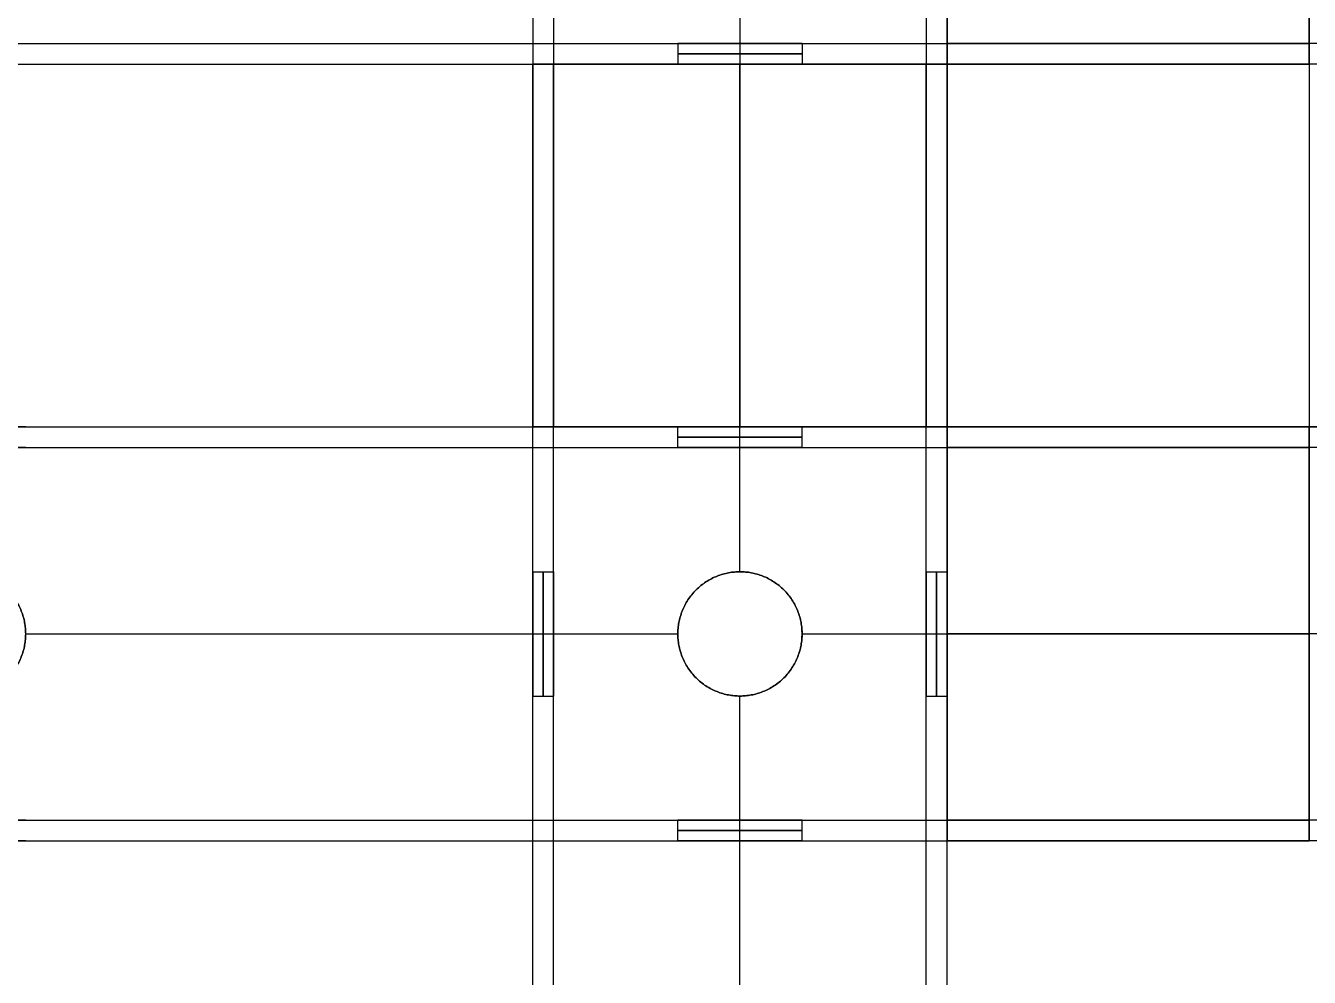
# Model space of a CAD drawing. Header units: millimetres. Extents: x -5956 to -4640, y -5088 to -3772.
# Drawn here: x -5404.6 to -5280.6, y -4500.6 to -4408.7 of the extents above; entities that cross this region are included whole.
import ezdxf

# ---------------------------------------------------------------- set-up
doc = ezdxf.new("R2010")
doc.units = ezdxf.units.MM
doc.header["$MEASUREMENT"] = 0
doc.layers.add('staal', color=5, linetype='Continuous', true_color=0x0000ff)

msp = doc.modelspace()

# ---------------------------------------------------------------- linework, layer by layer
at = {"layer": 'staal'}
for p, q in [((-5341.61, -4410.39, 1641.01), (-5341.61, -4412.39, 1641.01)), ((-5335.61, -4410.39, 1647.01), (-5335.61, -4412.39, 1647.01)), ((-5335.61, -4410.39, 1635.01), (-5335.61, -4412.39, 1635.01)), ((-5329.61, -4410.39, 1641.01), (-5329.61, -4412.39, 1641.01)), ((-5315.61, -4410.39, -404.81), (-5315.61, -4412.39, -404.81)), ((-5280.61, -4410.39, 1641.01), (-5280.61, -4412.39, 1641.01)), ((-5355.61, -4412.39, 1641.01), (-5353.61, -4412.39, 1641.01)), ((-5335.61, -4412.39, 1661.01), (-5335.61, -4412.39, 1659.01)), ((-5335.61, -4412.39, 1623.01), (-5335.61, -4412.39, 1621.01)), ((-5317.61, -4412.39, 1641.01), (-5315.61, -4412.39, 1641.01)), ((-5355.61, -4447.39, -404.81), (-5353.61, -4447.39, -404.81)), ((-5341.61, -4449.39, -404.81), (-5341.61, -4447.39, -404.81)), ((-5335.61, -4447.39, -384.81), (-5335.61, -4447.39, -386.81)), ((-5335.61, -4447.39, -422.81), (-5335.61, -4447.39, -424.81)), ((-5335.61, -4449.39, -398.81), (-5335.61, -4447.39, -398.81)), ((-5335.61, -4449.39, -410.81), (-5335.61, -4447.39, -410.81)), ((-5329.61, -4449.39, -404.81), (-5329.61, -4447.39, -404.81)), ((-5317.61, -4447.39, -404.81), (-5315.61, -4447.39, -404.81)), ((-5315.61, -4449.39, 1641.01), (-5315.61, -4447.39, 1641.01)), ((-5278.61, -4447.39, 1641.01), (-5280.61, -4447.39, 1641.01)), ((-5280.61, -4449.39, -404.81), (-5280.61, -4447.39, -404.81)), ((-5355.61, -4461.39, 1641.01), (-5353.61, -4461.39, 1641.01)), ((-5335.61, -4461.39, 1623.01), (-5335.61, -4461.39, 1621.01)), ((-5335.61, -4461.39, 1661.01), (-5335.61, -4461.39, 1659.01)), ((-5335.61, -4461.39, -422.81), (-5335.61, -4461.39, -424.81)), ((-5335.61, -4461.39, -384.81), (-5335.61, -4461.39, -386.81)), ((-5317.61, -4461.39, 1641.01), (-5315.61, -4461.39, 1641.01)), ((-5404.61, -4467.39, -422.81), (-5404.61, -4467.39, -424.81)), ((-5404.61, -4467.39, -384.81), (-5404.61, -4467.39, -386.81)), ((-5355.61, -4467.39, 1647.01), (-5353.61, -4467.39, 1647.01)), ((-5355.61, -4467.39, 1635.01), (-5353.61, -4467.39, 1635.01)), ((-5341.61, -4467.39, 1623.01), (-5341.61, -4467.39, 1621.01)), ((-5341.61, -4467.39, 1661.01), (-5341.61, -4467.39, 1659.01)), ((-5341.61, -4467.39, -422.81), (-5341.61, -4467.39, -424.81)), ((-5341.61, -4467.39, -384.81), (-5341.61, -4467.39, -386.81)), ((-5329.61, -4467.39, 1623.01), (-5329.61, -4467.39, 1621.01)), ((-5329.61, -4467.39, 1661.01), (-5329.61, -4467.39, 1659.01)), ((-5329.61, -4467.39, -422.81), (-5329.61, -4467.39, -424.81)), ((-5329.61, -4467.39, -384.81), (-5329.61, -4467.39, -386.81)), ((-5317.61, -4467.39, 1647.01), (-5315.61, -4467.39, 1647.01)), ((-5317.61, -4467.39, 1635.01), (-5315.61, -4467.39, 1635.01)), ((-5315.61, -4467.39, 1661.01), (-5315.61, -4467.39, 1659.01)), ((-5315.61, -4467.39, 1623.01), (-5315.61, -4467.39, 1621.01)), ((-5280.61, -4467.39, -384.81), (-5280.61, -4467.39, -386.81)), ((-5280.61, -4467.39, -422.81), (-5280.61, -4467.39, -424.81)), ((-5355.61, -4473.39, 1641.01), (-5353.61, -4473.39, 1641.01)), ((-5335.61, -4473.39, 1623.01), (-5335.61, -4473.39, 1621.01)), ((-5335.61, -4473.39, 1661.01), (-5335.61, -4473.39, 1659.01)), ((-5335.61, -4473.39, -422.81), (-5335.61, -4473.39, -424.81)), ((-5335.61, -4473.39, -384.81), (-5335.61, -4473.39, -386.81)), ((-5317.61, -4473.39, 1641.01), (-5315.61, -4473.39, 1641.01)), ((-5341.61, -4487.39, -404.81), (-5341.61, -4485.39, -404.81)), ((-5335.61, -4487.39, -398.81), (-5335.61, -4485.39, -398.81)), ((-5335.61, -4487.39, -410.81), (-5335.61, -4485.39, -410.81)), ((-5329.61, -4487.39, -404.81), (-5329.61, -4485.39, -404.81)), ((-5315.61, -4487.39, 1641.01), (-5315.61, -4485.39, 1641.01)), ((-5280.61, -4487.39, -404.81), (-5280.61, -4485.39, -404.81))]:
    msp.add_line(p, q, dxfattribs=at)
for points in [[(-5355.61, -3811.89, -424.81), (-5355.61, -4129.64, -424.81), (-5355.61, -4447.39, -424.81)], [(-5355.61, -3811.89, -384.81), (-5355.61, -4129.64, -384.81), (-5355.61, -4447.39, -384.81)], [(-5353.61, -3811.89, -422.81), (-5353.61, -4129.64, -422.81), (-5353.61, -4447.39, -422.81)], [(-5353.61, -3811.89, -386.81), (-5353.61, -4129.64, -386.81), (-5353.61, -4447.39, -386.81)], [(-5317.61, -3811.89, -422.81), (-5317.61, -4129.64, -422.81), (-5317.61, -4447.39, -422.81)], [(-5317.61, -3811.89, -386.81), (-5317.61, -4129.64, -386.81), (-5317.61, -4447.39, -386.81)], [(-5315.61, -3811.89, -424.81), (-5315.61, -4129.64, -424.81), (-5315.61, -4447.39, -424.81)], [(-5315.61, -3811.89, -384.81), (-5315.61, -4129.64, -384.81), (-5315.61, -4447.39, -384.81)], [(-5280.61, -3811.89, 1621.01), (-5280.61, -4129.64, 1621.01), (-5280.61, -4447.39, 1621.01)], [(-5280.61, -3811.89, 1661.01), (-5280.61, -4129.64, 1661.01), (-5280.61, -4447.39, 1661.01)], [(-5315.61, -4372.39, -424.81), (-5315.61, -4392.39, -424.81), (-5315.61, -4412.39, -424.81)], [(-5315.61, -4412.39, -384.81), (-5315.61, -4392.39, -384.81), (-5315.61, -4372.39, -384.81)], [(-5280.61, -4372.39, 1621.01), (-5280.61, -4392.39, 1621.01), (-5280.61, -4412.39, 1621.01)], [(-5280.61, -4412.39, 1661.01), (-5280.61, -4392.39, 1661.01), (-5280.61, -4372.39, 1661.01)], [(-5315.61, -4410.39, -422.81), (-5315.61, -4392.39, -422.81), (-5315.61, -4374.39, -422.81)], [(-5315.61, -4374.39, -386.81), (-5315.61, -4392.39, -386.81), (-5315.61, -4410.39, -386.81)], [(-5280.61, -4410.39, 1623.01), (-5280.61, -4392.39, 1623.01), (-5280.61, -4374.39, 1623.01)], [(-5280.61, -4374.39, 1659.01), (-5280.61, -4392.39, 1659.01), (-5280.61, -4410.39, 1659.01)], [(-5355.61, -4398.39, -404.81), (-5355.61, -4422.89, -404.81), (-5355.61, -4447.39, -404.81)], [(-5353.61, -4398.39, -404.81), (-5353.61, -4422.89, -404.81), (-5353.61, -4447.39, -404.81)], [(-5335.61, -4398.39, -424.81), (-5335.61, -4422.89, -424.81), (-5335.61, -4447.39, -424.81)], [(-5335.61, -4398.39, -384.81), (-5335.61, -4422.89, -384.81), (-5335.61, -4447.39, -384.81)], [(-5335.61, -4398.39, -422.81), (-5335.61, -4422.89, -422.81), (-5335.61, -4447.39, -422.81)], [(-5335.61, -4398.39, -386.81), (-5335.61, -4422.89, -386.81), (-5335.61, -4447.39, -386.81)], [(-5317.61, -4398.39, -404.81), (-5317.61, -4422.89, -404.81), (-5317.61, -4447.39, -404.81)], [(-5315.61, -4398.39, -404.81), (-5315.61, -4422.89, -404.81), (-5315.61, -4447.39, -404.81)], [(-5280.61, -4398.39, 1641.01), (-5280.61, -4422.89, 1641.01), (-5280.61, -4447.39, 1641.01)], [(-5916.11, -4410.39, 1623.01), (-5598.36, -4410.39, 1623.01), (-5280.61, -4410.39, 1623.01)], [(-5916.11, -4410.39, 1659.01), (-5598.36, -4410.39, 1659.01), (-5280.61, -4410.39, 1659.01)], [(-5404.61, -4410.39, 1641.01), (-5373.11, -4410.39, 1641.01), (-5341.61, -4410.39, 1641.01)], [(-5329.61, -4410.39, 1641.01), (-5305.11, -4410.39, 1641.01), (-5280.61, -4410.39, 1641.01)], [(-4680.11, -4410.39, -422.81), (-4997.86, -4410.39, -422.81), (-5315.61, -4410.39, -422.81)], [(-5315.61, -4410.39, -386.81), (-5315.61, -4410.39, -404.81), (-5315.61, -4410.39, -422.81)], [(-4680.11, -4410.39, -386.81), (-4997.86, -4410.39, -386.81), (-5315.61, -4410.39, -386.81)], [(-5266.61, -4410.39, -404.81), (-5291.11, -4410.39, -404.81), (-5315.61, -4410.39, -404.81)], [(-5280.61, -4410.39, 1659.01), (-5280.61, -4410.39, 1641.01), (-5280.61, -4410.39, 1623.01)], [(-5916.11, -4412.39, 1621.01), (-5598.36, -4412.39, 1621.01), (-5280.61, -4412.39, 1621.01)], [(-5916.11, -4412.39, 1661.01), (-5598.36, -4412.39, 1661.01), (-5280.61, -4412.39, 1661.01)], [(-5404.61, -4412.39, 1641.01), (-5373.11, -4412.39, 1641.01), (-5341.61, -4412.39, 1641.01)], [(-5355.61, -4412.39, 1621.01), (-5335.61, -4412.39, 1621.01), (-5315.61, -4412.39, 1621.01)], [(-5355.61, -5047.89, 1621.01), (-5355.61, -4730.14, 1621.01), (-5355.61, -4412.39, 1621.01)], [(-5355.61, -5047.89, 1661.01), (-5355.61, -4730.14, 1661.01), (-5355.61, -4412.39, 1661.01)], [(-5315.61, -4412.39, 1661.01), (-5335.61, -4412.39, 1661.01), (-5355.61, -4412.39, 1661.01)], [(-5355.61, -4412.39, 1661.01), (-5355.61, -4412.39, 1641.01), (-5355.61, -4412.39, 1621.01)], [(-5355.61, -4461.39, 1641.01), (-5355.61, -4436.89, 1641.01), (-5355.61, -4412.39, 1641.01)], [(-5353.61, -5047.89, 1623.01), (-5353.61, -4730.14, 1623.01), (-5353.61, -4412.39, 1623.01)], [(-5317.61, -4412.39, 1623.01), (-5335.61, -4412.39, 1623.01), (-5353.61, -4412.39, 1623.01)], [(-5353.61, -5047.89, 1659.01), (-5353.61, -4730.14, 1659.01), (-5353.61, -4412.39, 1659.01)], [(-5353.61, -4412.39, 1623.01), (-5353.61, -4412.39, 1641.01), (-5353.61, -4412.39, 1659.01)], [(-5353.61, -4412.39, 1659.01), (-5335.61, -4412.39, 1659.01), (-5317.61, -4412.39, 1659.01)], [(-5353.61, -4461.39, 1641.01), (-5353.61, -4436.89, 1641.01), (-5353.61, -4412.39, 1641.01)], [(-5335.61, -4461.39, 1621.01), (-5335.61, -4436.89, 1621.01), (-5335.61, -4412.39, 1621.01)], [(-5335.61, -4461.39, 1661.01), (-5335.61, -4436.89, 1661.01), (-5335.61, -4412.39, 1661.01)], [(-5335.61, -4461.39, 1623.01), (-5335.61, -4436.89, 1623.01), (-5335.61, -4412.39, 1623.01)], [(-5335.61, -4461.39, 1659.01), (-5335.61, -4436.89, 1659.01), (-5335.61, -4412.39, 1659.01)], [(-5329.61, -4412.39, 1641.01), (-5305.11, -4412.39, 1641.01), (-5280.61, -4412.39, 1641.01)], [(-5317.61, -5047.89, 1623.01), (-5317.61, -4730.14, 1623.01), (-5317.61, -4412.39, 1623.01)], [(-5317.61, -4412.39, 1659.01), (-5317.61, -4412.39, 1641.01), (-5317.61, -4412.39, 1623.01)], [(-5317.61, -5047.89, 1659.01), (-5317.61, -4730.14, 1659.01), (-5317.61, -4412.39, 1659.01)], [(-5317.61, -4461.39, 1641.01), (-5317.61, -4436.89, 1641.01), (-5317.61, -4412.39, 1641.01)], [(-5315.61, -5047.89, 1621.01), (-5315.61, -4730.14, 1621.01), (-5315.61, -4412.39, 1621.01)], [(-5315.61, -5047.89, 1661.01), (-5315.61, -4730.14, 1661.01), (-5315.61, -4412.39, 1661.01)], [(-5315.61, -4412.39, 1621.01), (-5315.61, -4412.39, 1641.01), (-5315.61, -4412.39, 1661.01)], [(-5315.61, -4461.39, 1641.01), (-5315.61, -4436.89, 1641.01), (-5315.61, -4412.39, 1641.01)], [(-4680.11, -4412.39, -424.81), (-4997.86, -4412.39, -424.81), (-5315.61, -4412.39, -424.81)], [(-4680.11, -4412.39, -384.81), (-4997.86, -4412.39, -384.81), (-5315.61, -4412.39, -384.81)], [(-5315.61, -4412.39, -424.81), (-5315.61, -4412.39, -404.81), (-5315.61, -4412.39, -384.81)], [(-5266.61, -4412.39, -404.81), (-5291.11, -4412.39, -404.81), (-5315.61, -4412.39, -404.81)], [(-5280.61, -4412.39, 1621.01), (-5280.61, -4412.39, 1641.01), (-5280.61, -4412.39, 1661.01)], [(-5916.11, -4447.39, -424.81), (-5598.36, -4447.39, -424.81), (-5280.61, -4447.39, -424.81)], [(-5916.11, -4447.39, -384.81), (-5598.36, -4447.39, -384.81), (-5280.61, -4447.39, -384.81)], [(-5404.61, -4447.39, -404.81), (-5373.11, -4447.39, -404.81), (-5341.61, -4447.39, -404.81)], [(-5355.61, -4447.39, -424.81), (-5335.61, -4447.39, -424.81), (-5315.61, -4447.39, -424.81)], [(-5315.61, -4447.39, -384.81), (-5335.61, -4447.39, -384.81), (-5355.61, -4447.39, -384.81)], [(-5355.61, -4447.39, -384.81), (-5355.61, -4447.39, -404.81), (-5355.61, -4447.39, -424.81)], [(-5317.61, -4447.39, -422.81), (-5335.61, -4447.39, -422.81), (-5353.61, -4447.39, -422.81)], [(-5353.61, -4447.39, -422.81), (-5353.61, -4447.39, -404.81), (-5353.61, -4447.39, -386.81)], [(-5353.61, -4447.39, -386.81), (-5335.61, -4447.39, -386.81), (-5317.61, -4447.39, -386.81)], [(-5329.61, -4447.39, -404.81), (-5305.11, -4447.39, -404.81), (-5280.61, -4447.39, -404.81)], [(-5317.61, -4447.39, -386.81), (-5317.61, -4447.39, -404.81), (-5317.61, -4447.39, -422.81)], [(-4680.11, -4447.39, 1621.01), (-4997.86, -4447.39, 1621.01), (-5315.61, -4447.39, 1621.01)], [(-5315.61, -4487.39, 1621.01), (-5315.61, -4467.39, 1621.01), (-5315.61, -4447.39, 1621.01)], [(-4680.11, -4447.39, 1661.01), (-4997.86, -4447.39, 1661.01), (-5315.61, -4447.39, 1661.01)], [(-5315.61, -4447.39, 1621.01), (-5315.61, -4447.39, 1641.01), (-5315.61, -4447.39, 1661.01)], [(-5315.61, -4447.39, 1661.01), (-5315.61, -4467.39, 1661.01), (-5315.61, -4487.39, 1661.01)], [(-5266.61, -4447.39, 1641.01), (-5291.11, -4447.39, 1641.01), (-5315.61, -4447.39, 1641.01)], [(-5315.61, -4447.39, -424.81), (-5315.61, -4447.39, -404.81), (-5315.61, -4447.39, -384.81)], [(-5240.61, -4447.39, 1621.01), (-5260.61, -4447.39, 1621.01), (-5280.61, -4447.39, 1621.01)], [(-5280.61, -4447.39, 1621.01), (-5280.61, -4447.39, 1641.01), (-5280.61, -4447.39, 1661.01)], [(-5280.61, -4447.39, 1661.01), (-5260.61, -4447.39, 1661.01), (-5240.61, -4447.39, 1661.01)], [(-5280.61, -4487.39, -424.81), (-5280.61, -4467.39, -424.81), (-5280.61, -4447.39, -424.81)], [(-5280.61, -4447.39, -424.81), (-5280.61, -4447.39, -404.81), (-5280.61, -4447.39, -384.81)], [(-5280.61, -4447.39, -384.81), (-5280.61, -4467.39, -384.81), (-5280.61, -4487.39, -384.81)], [(-5916.11, -4449.39, -422.81), (-5598.36, -4449.39, -422.81), (-5280.61, -4449.39, -422.81)], [(-5916.11, -4449.39, -386.81), (-5598.36, -4449.39, -386.81), (-5280.61, -4449.39, -386.81)], [(-5404.61, -4449.39, -404.81), (-5373.11, -4449.39, -404.81), (-5341.61, -4449.39, -404.81)], [(-5329.61, -4449.39, -404.81), (-5305.11, -4449.39, -404.81), (-5280.61, -4449.39, -404.81)], [(-4680.11, -4449.39, 1623.01), (-4997.86, -4449.39, 1623.01), (-5315.61, -4449.39, 1623.01)], [(-5315.61, -4449.39, 1659.01), (-5315.61, -4449.39, 1641.01), (-5315.61, -4449.39, 1623.01)], [(-4680.11, -4449.39, 1659.01), (-4997.86, -4449.39, 1659.01), (-5315.61, -4449.39, 1659.01)], [(-5315.61, -4449.39, 1623.01), (-5315.61, -4467.39, 1623.01), (-5315.61, -4485.39, 1623.01)], [(-5315.61, -4485.39, 1659.01), (-5315.61, -4467.39, 1659.01), (-5315.61, -4449.39, 1659.01)], [(-5266.61, -4449.39, 1641.01), (-5291.11, -4449.39, 1641.01), (-5315.61, -4449.39, 1641.01)], [(-5280.61, -4449.39, -386.81), (-5280.61, -4449.39, -404.81), (-5280.61, -4449.39, -422.81)], [(-5280.61, -4449.39, -422.81), (-5280.61, -4467.39, -422.81), (-5280.61, -4485.39, -422.81)], [(-5280.61, -4485.39, -386.81), (-5280.61, -4467.39, -386.81), (-5280.61, -4449.39, -386.81)], [(-5404.61, -4467.39, -424.81), (-5373.11, -4467.39, -424.81), (-5341.61, -4467.39, -424.81)], [(-5404.61, -4467.39, -384.81), (-5373.11, -4467.39, -384.81), (-5341.61, -4467.39, -384.81)], [(-5404.61, -4467.39, -422.81), (-5373.11, -4467.39, -422.81), (-5341.61, -4467.39, -422.81)], [(-5404.61, -4467.39, -386.81), (-5373.11, -4467.39, -386.81), (-5341.61, -4467.39, -386.81)], [(-5329.61, -4467.39, -424.81), (-5305.11, -4467.39, -424.81), (-5280.61, -4467.39, -424.81)], [(-5329.61, -4467.39, -384.81), (-5305.11, -4467.39, -384.81), (-5280.61, -4467.39, -384.81)], [(-5329.61, -4467.39, -422.81), (-5305.11, -4467.39, -422.81), (-5280.61, -4467.39, -422.81)], [(-5329.61, -4467.39, -386.81), (-5305.11, -4467.39, -386.81), (-5280.61, -4467.39, -386.81)], [(-5266.61, -4467.39, 1621.01), (-5291.11, -4467.39, 1621.01), (-5315.61, -4467.39, 1621.01)], [(-5266.61, -4467.39, 1661.01), (-5291.11, -4467.39, 1661.01), (-5315.61, -4467.39, 1661.01)], [(-5266.61, -4467.39, 1623.01), (-5291.11, -4467.39, 1623.01), (-5315.61, -4467.39, 1623.01)], [(-5266.61, -4467.39, 1659.01), (-5291.11, -4467.39, 1659.01), (-5315.61, -4467.39, 1659.01)], [(-5355.61, -4536.39, 1641.01), (-5355.61, -4504.89, 1641.01), (-5355.61, -4473.39, 1641.01)], [(-5353.61, -4536.39, 1641.01), (-5353.61, -4504.89, 1641.01), (-5353.61, -4473.39, 1641.01)], [(-5335.61, -4536.39, 1621.01), (-5335.61, -4504.89, 1621.01), (-5335.61, -4473.39, 1621.01)], [(-5335.61, -4536.39, 1661.01), (-5335.61, -4504.89, 1661.01), (-5335.61, -4473.39, 1661.01)], [(-5335.61, -4536.39, 1623.01), (-5335.61, -4504.89, 1623.01), (-5335.61, -4473.39, 1623.01)], [(-5335.61, -4536.39, 1659.01), (-5335.61, -4504.89, 1659.01), (-5335.61, -4473.39, 1659.01)], [(-5317.61, -4536.39, 1641.01), (-5317.61, -4504.89, 1641.01), (-5317.61, -4473.39, 1641.01)], [(-5315.61, -4536.39, 1641.01), (-5315.61, -4504.89, 1641.01), (-5315.61, -4473.39, 1641.01)], [(-5916.11, -4485.39, -422.81), (-5598.36, -4485.39, -422.81), (-5280.61, -4485.39, -422.81)], [(-5916.11, -4485.39, -386.81), (-5598.36, -4485.39, -386.81), (-5280.61, -4485.39, -386.81)], [(-5404.61, -4485.39, -404.81), (-5373.11, -4485.39, -404.81), (-5341.61, -4485.39, -404.81)], [(-5329.61, -4485.39, -404.81), (-5305.11, -4485.39, -404.81), (-5280.61, -4485.39, -404.81)], [(-4680.11, -4485.39, 1623.01), (-4997.86, -4485.39, 1623.01), (-5315.61, -4485.39, 1623.01)], [(-4680.11, -4485.39, 1659.01), (-4997.86, -4485.39, 1659.01), (-5315.61, -4485.39, 1659.01)], [(-5315.61, -4485.39, 1623.01), (-5315.61, -4485.39, 1641.01), (-5315.61, -4485.39, 1659.01)], [(-5266.61, -4485.39, 1641.01), (-5291.11, -4485.39, 1641.01), (-5315.61, -4485.39, 1641.01)], [(-5280.61, -4485.39, -422.81), (-5280.61, -4485.39, -404.81), (-5280.61, -4485.39, -386.81)], [(-5916.11, -4487.39, -424.81), (-5598.36, -4487.39, -424.81), (-5280.61, -4487.39, -424.81)], [(-5916.11, -4487.39, -384.81), (-5598.36, -4487.39, -384.81), (-5280.61, -4487.39, -384.81)], [(-5404.61, -4487.39, -404.81), (-5373.11, -4487.39, -404.81), (-5341.61, -4487.39, -404.81)], [(-5329.61, -4487.39, -404.81), (-5305.11, -4487.39, -404.81), (-5280.61, -4487.39, -404.81)], [(-4680.11, -4487.39, 1621.01), (-4997.86, -4487.39, 1621.01), (-5315.61, -4487.39, 1621.01)], [(-4680.11, -4487.39, 1661.01), (-4997.86, -4487.39, 1661.01), (-5315.61, -4487.39, 1661.01)], [(-5315.61, -4487.39, 1661.01), (-5315.61, -4487.39, 1641.01), (-5315.61, -4487.39, 1621.01)], [(-5266.61, -4487.39, 1641.01), (-5291.11, -4487.39, 1641.01), (-5315.61, -4487.39, 1641.01)], [(-5280.61, -4487.39, -384.81), (-5280.61, -4487.39, -404.81), (-5280.61, -4487.39, -424.81)]]:
    msp.add_open_spline(points, degree=2, dxfattribs=at)
for points, weights, knots in [([(-5335.61, -4410.39, 1647.01), (-5329.61, -4410.39, 1647.01), (-5329.61, -4410.39, 1641.01), (-5329.61, -4410.39, 1635.01), (-5335.61, -4410.39, 1635.01), (-5341.61, -4410.39, 1635.01), (-5341.61, -4410.39, 1641.01), (-5341.61, -4410.39, 1647.01), (-5335.61, -4410.39, 1647.01)], [0.999999860338, 0.707106851018, 1, 0.707106781187, 1, 0.707106781187, 1, 0.707106851018, 0.999999860338], [0, 0, 0, 7.853981, 7.853981, 15.707963, 15.707963, 23.561946, 23.561946, 31.415927, 31.415927, 31.415927]), ([(-5335.61, -4411.39, 1647.01), (-5329.61, -4411.39, 1647.01), (-5329.61, -4411.39, 1641.01), (-5329.61, -4411.39, 1635.01), (-5335.61, -4411.39, 1635.01), (-5341.61, -4411.39, 1635.01), (-5341.61, -4411.39, 1641.01), (-5341.61, -4411.39, 1647.01), (-5335.61, -4411.39, 1647.01)], [1, 0.707106781187, 1, 0.707106781187, 1, 0.707106781187, 1, 0.707106781187, 1], [0, 0, 0, 7.853982, 7.853982, 15.707963, 15.707963, 23.561945, 23.561945, 31.415927, 31.415927, 31.415927]), ([(-5335.61, -4412.39, 1647.01), (-5341.61, -4412.39, 1647.01), (-5341.61, -4412.39, 1641.01), (-5341.61, -4412.39, 1635.01), (-5335.61, -4412.39, 1635.01), (-5329.61, -4412.39, 1635.01), (-5329.61, -4412.39, 1641.01), (-5329.61, -4412.39, 1647.01), (-5335.61, -4412.39, 1647.01)], [1, 0.707106781187, 1, 0.707106781187, 1, 0.707106781187, 1, 0.707106781187, 1], [-31.415927, -31.415927, -31.415927, -23.561945, -23.561945, -15.707963, -15.707963, -7.853982, -7.853982, 0, 0, 0]), ([(-5410.61, -4447.39, -398.81), (-5416.61, -4447.39, -398.81), (-5416.61, -4447.39, -404.81), (-5416.61, -4447.39, -410.81), (-5410.61, -4447.39, -410.81), (-5404.61, -4447.39, -410.81), (-5404.61, -4447.39, -404.81), (-5404.61, -4447.39, -398.81), (-5410.61, -4447.39, -398.81)], [1, 0.707106781187, 1, 0.707106781187, 1, 0.707106781187, 1, 0.707106781187, 1], [-31.415927, -31.415927, -31.415927, -23.561945, -23.561945, -15.707963, -15.707963, -7.853982, -7.853982, 0, 0, 0]), ([(-5335.61, -4447.39, -398.81), (-5341.61, -4447.39, -398.81), (-5341.61, -4447.39, -404.81), (-5341.61, -4447.39, -410.81), (-5335.61, -4447.39, -410.81), (-5329.61, -4447.39, -410.81), (-5329.61, -4447.39, -404.81), (-5329.61, -4447.39, -398.81), (-5335.61, -4447.39, -398.81)], [1, 0.707106781187, 1, 0.707106781187, 1, 0.707106781187, 1, 0.707106781187, 1], [-31.415927, -31.415927, -31.415927, -23.561945, -23.561945, -15.707963, -15.707963, -7.853982, -7.853982, 0, 0, 0]), ([(-5335.61, -4448.39, -398.81), (-5329.61, -4448.39, -398.81), (-5329.61, -4448.39, -404.81), (-5329.61, -4448.39, -410.81), (-5335.61, -4448.39, -410.81), (-5341.61, -4448.39, -410.81), (-5341.61, -4448.39, -404.81), (-5341.61, -4448.39, -398.81), (-5335.61, -4448.39, -398.81)], [1, 0.707106781187, 1, 0.707106781187, 1, 0.707106781187, 1, 0.707106781187, 1], [0, 0, 0, 7.853982, 7.853982, 15.707963, 15.707963, 23.561945, 23.561945, 31.415927, 31.415927, 31.415927]), ([(-5410.61, -4449.39, -398.81), (-5404.61, -4449.39, -398.81), (-5404.61, -4449.39, -404.81), (-5404.61, -4449.39, -410.81), (-5410.61, -4449.39, -410.81), (-5416.61, -4449.39, -410.81), (-5416.61, -4449.39, -404.81), (-5416.61, -4449.39, -398.81), (-5410.61, -4449.39, -398.81)], [0.999999860338, 0.707106851018, 1, 0.707106781187, 1, 0.707106781187, 1, 0.707106851018, 0.999999860338], [0, 0, 0, 7.853981, 7.853981, 15.707963, 15.707963, 23.561946, 23.561946, 31.415927, 31.415927, 31.415927]), ([(-5335.61, -4449.39, -398.81), (-5329.61, -4449.39, -398.81), (-5329.61, -4449.39, -404.81), (-5329.61, -4449.39, -410.81), (-5335.61, -4449.39, -410.81), (-5341.61, -4449.39, -410.81), (-5341.61, -4449.39, -404.81), (-5341.61, -4449.39, -398.81), (-5335.61, -4449.39, -398.81)], [0.999999860338, 0.707106851018, 1, 0.707106781187, 1, 0.707106781187, 1, 0.707106851018, 0.999999860338], [0, 0, 0, 7.853981, 7.853981, 15.707963, 15.707963, 23.561946, 23.561946, 31.415927, 31.415927, 31.415927]), ([(-5410.61, -4461.39, -424.81), (-5416.61, -4461.39, -424.81), (-5416.61, -4467.39, -424.81), (-5416.61, -4473.39, -424.81), (-5410.61, -4473.39, -424.81), (-5404.61, -4473.39, -424.81), (-5404.61, -4467.39, -424.81), (-5404.61, -4461.39, -424.81), (-5410.61, -4461.39, -424.81)], [1, 0.707106781187, 1, 0.707106781187, 1, 0.707106781187, 1, 0.707106781187, 1], [-31.415927, -31.415927, -31.415927, -23.561945, -23.561945, -15.707963, -15.707963, -7.853982, -7.853982, 0, 0, 0]), ([(-5410.61, -4461.39, -384.81), (-5404.61, -4461.39, -384.81), (-5404.61, -4467.39, -384.81), (-5404.61, -4473.39, -384.81), (-5410.61, -4473.39, -384.81), (-5416.61, -4473.39, -384.81), (-5416.61, -4467.39, -384.81), (-5416.61, -4461.39, -384.81), (-5410.61, -4461.39, -384.81)], [1, 0.707106781187, 1, 0.707106781187, 1, 0.707106781187, 1, 0.707106781187, 1], [0, 0, 0, 7.853982, 7.853982, 15.707963, 15.707963, 23.561945, 23.561945, 31.415927, 31.415927, 31.415927]), ([(-5410.61, -4461.39, -422.81), (-5404.61, -4461.39, -422.81), (-5404.61, -4467.39, -422.81), (-5404.61, -4473.39, -422.81), (-5410.61, -4473.39, -422.81), (-5416.61, -4473.39, -422.81), (-5416.61, -4467.39, -422.81), (-5416.61, -4461.39, -422.81), (-5410.61, -4461.39, -422.81)], [1, 0.707106781187, 1, 0.707106781187, 1, 0.707106781187, 1, 0.707106781187, 1], [0, 0, 0, 7.853982, 7.853982, 15.707963, 15.707963, 23.561945, 23.561945, 31.415927, 31.415927, 31.415927]), ([(-5410.61, -4461.39, -386.81), (-5416.61, -4461.39, -386.81), (-5416.61, -4467.39, -386.81), (-5416.61, -4473.39, -386.81), (-5410.61, -4473.39, -386.81), (-5404.61, -4473.39, -386.81), (-5404.61, -4467.39, -386.81), (-5404.61, -4461.39, -386.81), (-5410.61, -4461.39, -386.81)], [1, 0.707106781187, 1, 0.707106781187, 1, 0.707106781187, 1, 0.707106781187, 1], [-31.415927, -31.415927, -31.415927, -23.561945, -23.561945, -15.707963, -15.707963, -7.853982, -7.853982, 0, 0, 0]), ([(-5410.61, -4461.39, -423.81), (-5404.61, -4461.39, -423.81), (-5404.61, -4467.39, -423.81), (-5404.61, -4473.39, -423.81), (-5410.61, -4473.39, -423.81), (-5416.61, -4473.39, -423.81), (-5416.61, -4467.39, -423.81), (-5416.61, -4461.39, -423.81), (-5410.61, -4461.39, -423.81)], [1, 0.707106781187, 1, 0.707106781187, 1, 0.707106781187, 1, 0.707106781187, 1], [0, 0, 0, 7.853982, 7.853982, 15.707963, 15.707963, 23.561945, 23.561945, 31.415927, 31.415927, 31.415927]), ([(-5410.61, -4461.39, -385.81), (-5404.61, -4461.39, -385.81), (-5404.61, -4467.39, -385.81), (-5404.61, -4473.39, -385.81), (-5410.61, -4473.39, -385.81), (-5416.61, -4473.39, -385.81), (-5416.61, -4467.39, -385.81), (-5416.61, -4461.39, -385.81), (-5410.61, -4461.39, -385.81)], [1, 0.707106781187, 1, 0.707106781187, 1, 0.707106781187, 1, 0.707106781187, 1], [0, 0, 0, 7.853982, 7.853982, 15.707963, 15.707963, 23.561945, 23.561945, 31.415927, 31.415927, 31.415927]), ([(-5355.61, -4467.39, 1647.01), (-5355.61, -4461.39, 1647.01), (-5355.61, -4461.39, 1641.01), (-5355.61, -4461.39, 1635.01), (-5355.61, -4467.39, 1635.01), (-5355.61, -4473.39, 1635.01), (-5355.61, -4473.39, 1641.01), (-5355.61, -4473.39, 1647.01), (-5355.61, -4467.39, 1647.01)], [1, 0.707106781187, 1, 0.707106781187, 1, 0.707106781187, 1, 0.707106781187, 1], [0, 0, 0, 7.853982, 7.853982, 15.707963, 15.707963, 23.561945, 23.561945, 31.415927, 31.415927, 31.415927]), ([(-5354.61, -4467.39, 1647.01), (-5354.61, -4461.39, 1647.01), (-5354.61, -4461.39, 1641.01), (-5354.61, -4461.39, 1635.01), (-5354.61, -4467.39, 1635.01), (-5354.61, -4473.39, 1635.01), (-5354.61, -4473.39, 1641.01), (-5354.61, -4473.39, 1647.01), (-5354.61, -4467.39, 1647.01)], [1, 0.707106781187, 1, 0.707106781187, 1, 0.707106781187, 1, 0.707106781187, 1], [0, 0, 0, 7.853982, 7.853982, 15.707963, 15.707963, 23.561945, 23.561945, 31.415927, 31.415927, 31.415927]), ([(-5353.61, -4467.39, 1647.01), (-5353.61, -4473.39, 1647.01), (-5353.61, -4473.39, 1641.01), (-5353.61, -4473.39, 1635.01), (-5353.61, -4467.39, 1635.01), (-5353.61, -4461.39, 1635.01), (-5353.61, -4461.39, 1641.01), (-5353.61, -4461.39, 1647.01), (-5353.61, -4467.39, 1647.01)], [1, 0.707106781187, 1, 0.707106781187, 1, 0.707106781187, 1, 0.707106851018, 0.999999860338], [-31.415927, -31.415927, -31.415927, -23.561944, -23.561944, -15.707962, -15.707962, -7.85398, -7.85398, 0, 0, 0]), ([(-5329.61, -4467.39, 1621.01), (-5329.61, -4473.39, 1621.01), (-5335.61, -4473.39, 1621.01), (-5341.61, -4473.39, 1621.01), (-5341.61, -4467.39, 1621.01), (-5341.61, -4461.39, 1621.01), (-5335.61, -4461.39, 1621.01), (-5329.61, -4461.39, 1621.01), (-5329.61, -4467.39, 1621.01)], [1, 0.707106781187, 1, 0.707106781187, 1, 0.707106781187, 1, 0.707106781187, 1], [-31.415927, -31.415927, -31.415927, -23.561945, -23.561945, -15.707963, -15.707963, -7.853982, -7.853982, 0, 0, 0]), ([(-5329.61, -4467.39, 1661.01), (-5329.61, -4461.39, 1661.01), (-5335.61, -4461.39, 1661.01), (-5341.61, -4461.39, 1661.01), (-5341.61, -4467.39, 1661.01), (-5341.61, -4473.39, 1661.01), (-5335.61, -4473.39, 1661.01), (-5329.61, -4473.39, 1661.01), (-5329.61, -4467.39, 1661.01)], [1, 0.707106781187, 1, 0.707106781187, 1, 0.707106781187, 1, 0.707106781187, 1], [0, 0, 0, 7.853982, 7.853982, 15.707963, 15.707963, 23.561945, 23.561945, 31.415927, 31.415927, 31.415927]), ([(-5329.61, -4467.39, 1623.01), (-5329.61, -4461.39, 1623.01), (-5335.61, -4461.39, 1623.01), (-5341.61, -4461.39, 1623.01), (-5341.61, -4467.39, 1623.01), (-5341.61, -4473.39, 1623.01), (-5335.61, -4473.39, 1623.01), (-5329.61, -4473.39, 1623.01), (-5329.61, -4467.39, 1623.01)], [1, 0.707106781187, 1, 0.707106781187, 1, 0.707106781187, 1, 0.707106781187, 1], [0, 0, 0, 7.853982, 7.853982, 15.707963, 15.707963, 23.561945, 23.561945, 31.415927, 31.415927, 31.415927]), ([(-5329.61, -4467.39, 1659.01), (-5329.61, -4473.39, 1659.01), (-5335.61, -4473.39, 1659.01), (-5341.61, -4473.39, 1659.01), (-5341.61, -4467.39, 1659.01), (-5341.61, -4461.39, 1659.01), (-5335.61, -4461.39, 1659.01), (-5329.61, -4461.39, 1659.01), (-5329.61, -4467.39, 1659.01)], [1, 0.707106781187, 1, 0.707106781187, 1, 0.707106781187, 1, 0.707106781187, 1], [-31.415927, -31.415927, -31.415927, -23.561945, -23.561945, -15.707963, -15.707963, -7.853982, -7.853982, 0, 0, 0]), ([(-5329.61, -4467.39, 1622.01), (-5329.61, -4461.39, 1622.01), (-5335.61, -4461.39, 1622.01), (-5341.61, -4461.39, 1622.01), (-5341.61, -4467.39, 1622.01), (-5341.61, -4473.39, 1622.01), (-5335.61, -4473.39, 1622.01), (-5329.61, -4473.39, 1622.01), (-5329.61, -4467.39, 1622.01)], [1, 0.707106781187, 1, 0.707106781187, 1, 0.707106781187, 1, 0.707106781187, 1], [0, 0, 0, 7.853982, 7.853982, 15.707963, 15.707963, 23.561945, 23.561945, 31.415927, 31.415927, 31.415927]), ([(-5329.61, -4467.39, 1660.01), (-5329.61, -4461.39, 1660.01), (-5335.61, -4461.39, 1660.01), (-5341.61, -4461.39, 1660.01), (-5341.61, -4467.39, 1660.01), (-5341.61, -4473.39, 1660.01), (-5335.61, -4473.39, 1660.01), (-5329.61, -4473.39, 1660.01), (-5329.61, -4467.39, 1660.01)], [1, 0.707106781187, 1, 0.707106781187, 1, 0.707106781187, 1, 0.707106781187, 1], [0, 0, 0, 7.853982, 7.853982, 15.707963, 15.707963, 23.561945, 23.561945, 31.415927, 31.415927, 31.415927]), ([(-5335.61, -4461.39, -424.81), (-5341.61, -4461.39, -424.81), (-5341.61, -4467.39, -424.81), (-5341.61, -4473.39, -424.81), (-5335.61, -4473.39, -424.81), (-5329.61, -4473.39, -424.81), (-5329.61, -4467.39, -424.81), (-5329.61, -4461.39, -424.81), (-5335.61, -4461.39, -424.81)], [1, 0.707106781187, 1, 0.707106781187, 1, 0.707106781187, 1, 0.707106781187, 1], [-31.415927, -31.415927, -31.415927, -23.561945, -23.561945, -15.707963, -15.707963, -7.853982, -7.853982, 0, 0, 0]), ([(-5335.61, -4461.39, -384.81), (-5329.61, -4461.39, -384.81), (-5329.61, -4467.39, -384.81), (-5329.61, -4473.39, -384.81), (-5335.61, -4473.39, -384.81), (-5341.61, -4473.39, -384.81), (-5341.61, -4467.39, -384.81), (-5341.61, -4461.39, -384.81), (-5335.61, -4461.39, -384.81)], [1, 0.707106781187, 1, 0.707106781187, 1, 0.707106781187, 1, 0.707106781187, 1], [0, 0, 0, 7.853982, 7.853982, 15.707963, 15.707963, 23.561945, 23.561945, 31.415927, 31.415927, 31.415927]), ([(-5335.61, -4461.39, -422.81), (-5329.61, -4461.39, -422.81), (-5329.61, -4467.39, -422.81), (-5329.61, -4473.39, -422.81), (-5335.61, -4473.39, -422.81), (-5341.61, -4473.39, -422.81), (-5341.61, -4467.39, -422.81), (-5341.61, -4461.39, -422.81), (-5335.61, -4461.39, -422.81)], [1, 0.707106781187, 1, 0.707106781187, 1, 0.707106781187, 1, 0.707106781187, 1], [0, 0, 0, 7.853982, 7.853982, 15.707963, 15.707963, 23.561945, 23.561945, 31.415927, 31.415927, 31.415927]), ([(-5335.61, -4461.39, -386.81), (-5341.61, -4461.39, -386.81), (-5341.61, -4467.39, -386.81), (-5341.61, -4473.39, -386.81), (-5335.61, -4473.39, -386.81), (-5329.61, -4473.39, -386.81), (-5329.61, -4467.39, -386.81), (-5329.61, -4461.39, -386.81), (-5335.61, -4461.39, -386.81)], [1, 0.707106781187, 1, 0.707106781187, 1, 0.707106781187, 1, 0.707106781187, 1], [-31.415927, -31.415927, -31.415927, -23.561945, -23.561945, -15.707963, -15.707963, -7.853982, -7.853982, 0, 0, 0]), ([(-5335.61, -4461.39, -423.81), (-5329.61, -4461.39, -423.81), (-5329.61, -4467.39, -423.81), (-5329.61, -4473.39, -423.81), (-5335.61, -4473.39, -423.81), (-5341.61, -4473.39, -423.81), (-5341.61, -4467.39, -423.81), (-5341.61, -4461.39, -423.81), (-5335.61, -4461.39, -423.81)], [1, 0.707106781187, 1, 0.707106781187, 1, 0.707106781187, 1, 0.707106781187, 1], [0, 0, 0, 7.853982, 7.853982, 15.707963, 15.707963, 23.561945, 23.561945, 31.415927, 31.415927, 31.415927]), ([(-5335.61, -4461.39, -385.81), (-5329.61, -4461.39, -385.81), (-5329.61, -4467.39, -385.81), (-5329.61, -4473.39, -385.81), (-5335.61, -4473.39, -385.81), (-5341.61, -4473.39, -385.81), (-5341.61, -4467.39, -385.81), (-5341.61, -4461.39, -385.81), (-5335.61, -4461.39, -385.81)], [1, 0.707106781187, 1, 0.707106781187, 1, 0.707106781187, 1, 0.707106781187, 1], [0, 0, 0, 7.853982, 7.853982, 15.707963, 15.707963, 23.561945, 23.561945, 31.415927, 31.415927, 31.415927]), ([(-5317.61, -4467.39, 1647.01), (-5317.61, -4461.39, 1647.01), (-5317.61, -4461.39, 1641.01), (-5317.61, -4461.39, 1635.01), (-5317.61, -4467.39, 1635.01), (-5317.61, -4473.39, 1635.01), (-5317.61, -4473.39, 1641.01), (-5317.61, -4473.39, 1647.01), (-5317.61, -4467.39, 1647.01)], [0.999999860338, 0.707106851018, 1, 0.707106781187, 1, 0.707106781187, 1, 0.707106851018, 0.999999860338], [0, 0, 0, 7.853981, 7.853981, 15.707963, 15.707963, 23.561946, 23.561946, 31.415927, 31.415927, 31.415927]), ([(-5316.61, -4467.39, 1647.01), (-5316.61, -4461.39, 1647.01), (-5316.61, -4461.39, 1641.01), (-5316.61, -4461.39, 1635.01), (-5316.61, -4467.39, 1635.01), (-5316.61, -4473.39, 1635.01), (-5316.61, -4473.39, 1641.01), (-5316.61, -4473.39, 1647.01), (-5316.61, -4467.39, 1647.01)], [1, 0.707106781187, 1, 0.707106781187, 1, 0.707106781187, 1, 0.707106781187, 1], [0, 0, 0, 7.853982, 7.853982, 15.707963, 15.707963, 23.561945, 23.561945, 31.415927, 31.415927, 31.415927]), ([(-5315.61, -4467.39, 1647.01), (-5315.61, -4473.39, 1647.01), (-5315.61, -4473.39, 1641.01), (-5315.61, -4473.39, 1635.01), (-5315.61, -4467.39, 1635.01), (-5315.61, -4461.39, 1635.01), (-5315.61, -4461.39, 1641.01), (-5315.61, -4461.39, 1647.01), (-5315.61, -4467.39, 1647.01)], [1, 0.707106781187, 1, 0.707106781187, 1, 0.707106781187, 1, 0.707106781187, 1], [-31.415927, -31.415927, -31.415927, -23.561945, -23.561945, -15.707963, -15.707963, -7.853982, -7.853982, 0, 0, 0]), ([(-5410.61, -4485.39, -398.81), (-5416.61, -4485.39, -398.81), (-5416.61, -4485.39, -404.81), (-5416.61, -4485.39, -410.81), (-5410.61, -4485.39, -410.81), (-5404.61, -4485.39, -410.81), (-5404.61, -4485.39, -404.81), (-5404.61, -4485.39, -398.81), (-5410.61, -4485.39, -398.81)], [1, 0.707106781187, 1, 0.707106781187, 1, 0.707106781187, 1, 0.707106781187, 1], [-31.415927, -31.415927, -31.415927, -23.561945, -23.561945, -15.707963, -15.707963, -7.853982, -7.853982, 0, 0, 0]), ([(-5335.61, -4485.39, -398.81), (-5341.61, -4485.39, -398.81), (-5341.61, -4485.39, -404.81), (-5341.61, -4485.39, -410.81), (-5335.61, -4485.39, -410.81), (-5329.61, -4485.39, -410.81), (-5329.61, -4485.39, -404.81), (-5329.61, -4485.39, -398.81), (-5335.61, -4485.39, -398.81)], [1, 0.707106781187, 1, 0.707106781187, 1, 0.707106781187, 1, 0.707106851018, 0.999999860338], [-31.415927, -31.415927, -31.415927, -23.561944, -23.561944, -15.707962, -15.707962, -7.85398, -7.85398, 0, 0, 0]), ([(-5410.61, -4487.39, -398.81), (-5404.61, -4487.39, -398.81), (-5404.61, -4487.39, -404.81), (-5404.61, -4487.39, -410.81), (-5410.61, -4487.39, -410.81), (-5416.61, -4487.39, -410.81), (-5416.61, -4487.39, -404.81), (-5416.61, -4487.39, -398.81), (-5410.61, -4487.39, -398.81)], [1, 0.707106781187, 1, 0.707106781187, 1, 0.707106781187, 1, 0.707106781187, 1], [0, 0, 0, 7.853982, 7.853982, 15.707963, 15.707963, 23.561945, 23.561945, 31.415927, 31.415927, 31.415927]), ([(-5335.61, -4486.39, -398.81), (-5329.61, -4486.39, -398.81), (-5329.61, -4486.39, -404.81), (-5329.61, -4486.39, -410.81), (-5335.61, -4486.39, -410.81), (-5341.61, -4486.39, -410.81), (-5341.61, -4486.39, -404.81), (-5341.61, -4486.39, -398.81), (-5335.61, -4486.39, -398.81)], [1, 0.707106781187, 1, 0.707106781187, 1, 0.707106781187, 1, 0.707106781187, 1], [0, 0, 0, 7.853982, 7.853982, 15.707963, 15.707963, 23.561945, 23.561945, 31.415927, 31.415927, 31.415927]), ([(-5335.61, -4487.39, -398.81), (-5329.61, -4487.39, -398.81), (-5329.61, -4487.39, -404.81), (-5329.61, -4487.39, -410.81), (-5335.61, -4487.39, -410.81), (-5341.61, -4487.39, -410.81), (-5341.61, -4487.39, -404.81), (-5341.61, -4487.39, -398.81), (-5335.61, -4487.39, -398.81)], [1, 0.707106781187, 1, 0.707106781187, 1, 0.707106781187, 1, 0.707106781187, 1], [0, 0, 0, 7.853982, 7.853982, 15.707963, 15.707963, 23.561945, 23.561945, 31.415927, 31.415927, 31.415927])]:
    msp.add_rational_spline(points, weights, degree=2, knots=knots, dxfattribs=at)

doc.saveas('drawing.dxf')
